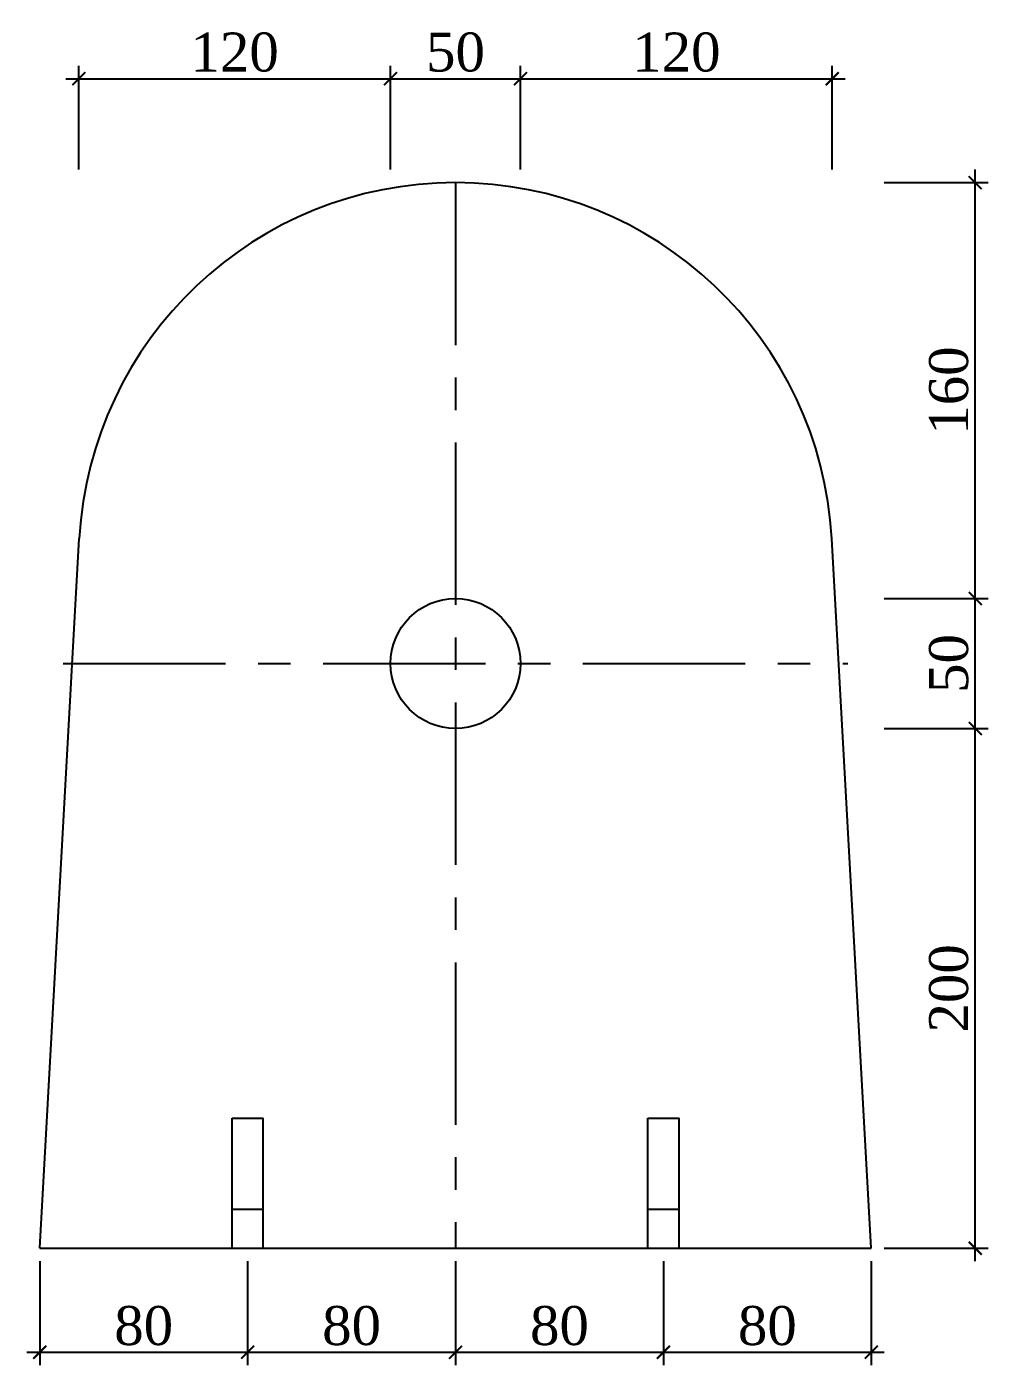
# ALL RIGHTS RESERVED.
# Model space of a CAD drawing. Extents: x -100 to 128588, y -900 to 48121.
# Drawn here: x -100 to 7300, y -900 to 9399 of the extents above; entities that cross this region are included whole.
import ezdxf

# ---------------------------------------------------------------- set-up
doc = ezdxf.new("R2010")
doc.units = 0
doc.header["$LTSCALE"] = 1000
doc.linetypes.add('CENTER', pattern=[2, 1.25, -0.25, 0.25, -0.25])
doc.layers.get('0').update_dxf_attribs({"linetype": 'CONTINUOUS'})
doc.layers.get('Defpoints').update_dxf_attribs({"linetype": 'CONTINUOUS'})
doc.styles.add('dd', font='times.ttf')
doc.dimstyles.get("Standard").update_dxf_attribs({"dimtxt": 0.18, "dimasz": 0.18, "dimexe": 0.18, "dimexo": 0.0625, "dimgap": 0.09, "dimtad": 0, "dimtih": 1, "dimtoh": 1, "dimdec": 4, "dimzin": 0, "dimdsep": 46, "dimtxsty": 'Standard', "dimcen": 0.09, "dimadec": 0, "dimazin": 0, "dimtfac": 1, "dimtdec": 4, "dimtofl": 0, "dimtmove": 0, "dimatfit": 3, "dimfxl": 1, "dimtolj": 1, "dimtzin": 0, "dimarcsym": 0})

# ---------------------------------------------------------------- blocks, each defined once
blk = doc.blocks.new('_ArchTick')
at = {"color": 0, "linetype": 'ByBlock', "const_width": 0.15}
blk.add_lwpolyline([(-0.5, -0.5), (0.5, 0.5)], dxfattribs=at)
blk = doc.blocks.new('*D165')
at = {"color": 0, "lineweight": -2, "transparency": 16777216}
for p, q in [((0, -100), (0, -900)), ((1600, -100), (1600, -900)), ((-100, -800), (1700, -800))]:
    blk.add_line(p, q, dxfattribs=at)
at = {"layer": 'Defpoints', "color": 0, "transparency": 16777216}
for p in [(0, 0), (1600, 0), (1600, -800)]:
    blk.add_point(p, dxfattribs=at)
at = {"color": 0, "lineweight": -2, "transparency": 16777216, "xscale": 100, "yscale": 100, "zscale": 100, "rotation": 180}
blk.add_blockref('_ArchTick', (0, -800), dxfattribs=at)
at = {"color": 0, "lineweight": -2, "transparency": 16777216, "xscale": 100, "yscale": 100, "zscale": 100}
blk.add_blockref('_ArchTick', (1600, -800), dxfattribs=at)
at = {"color": 0, "transparency": 16777216, "insert": (800, -597), "char_height": 300, "attachment_point": 5, "style": 'dd'}
blk.add_mtext('\\A1;80', dxfattribs=at)
blk = doc.blocks.new('*D166')
at = {"color": 0, "lineweight": -2, "transparency": 16777216}
for p, q in [((1600, -100), (1600, -900)), ((3200, -100), (3200, -900)), ((1500, -800), (3300, -800))]:
    blk.add_line(p, q, dxfattribs=at)
at = {"layer": 'Defpoints', "color": 0, "transparency": 16777216}
for p in [(1600, 0), (3200, 0), (3200, -800)]:
    blk.add_point(p, dxfattribs=at)
at = {"color": 0, "lineweight": -2, "transparency": 16777216, "xscale": 100, "yscale": 100, "zscale": 100, "rotation": 180}
blk.add_blockref('_ArchTick', (1600, -800), dxfattribs=at)
at = {"color": 0, "lineweight": -2, "transparency": 16777216, "xscale": 100, "yscale": 100, "zscale": 100}
blk.add_blockref('_ArchTick', (3200, -800), dxfattribs=at)
at = {"color": 0, "transparency": 16777216, "insert": (2400, -597), "char_height": 300, "attachment_point": 5, "style": 'dd'}
blk.add_mtext('\\A1;80', dxfattribs=at)
blk = doc.blocks.new('*D167')
at = {"color": 0, "lineweight": -2, "transparency": 16777216}
for p, q in [((3200, -100), (3200, -900)), ((4800, -100), (4800, -900)), ((3100, -800), (4900, -800))]:
    blk.add_line(p, q, dxfattribs=at)
at = {"layer": 'Defpoints', "color": 0, "transparency": 16777216}
for p in [(3200, 0), (4800, 0), (4800, -800)]:
    blk.add_point(p, dxfattribs=at)
at = {"color": 0, "lineweight": -2, "transparency": 16777216, "xscale": 100, "yscale": 100, "zscale": 100, "rotation": 180}
blk.add_blockref('_ArchTick', (3200, -800), dxfattribs=at)
at = {"color": 0, "lineweight": -2, "transparency": 16777216, "xscale": 100, "yscale": 100, "zscale": 100}
blk.add_blockref('_ArchTick', (4800, -800), dxfattribs=at)
at = {"color": 0, "transparency": 16777216, "insert": (4000, -597), "char_height": 300, "attachment_point": 5, "style": 'dd'}
blk.add_mtext('\\A1;80', dxfattribs=at)
blk = doc.blocks.new('*D168')
at = {"color": 0, "lineweight": -2, "transparency": 16777216}
for p, q in [((4800, -100), (4800, -900)), ((6400, -100), (6400, -900)), ((4700, -800), (6500, -800))]:
    blk.add_line(p, q, dxfattribs=at)
at = {"layer": 'Defpoints', "color": 0, "transparency": 16777216}
for p in [(4800, 0), (6400, 0), (6400, -800)]:
    blk.add_point(p, dxfattribs=at)
at = {"color": 0, "lineweight": -2, "transparency": 16777216, "xscale": 100, "yscale": 100, "zscale": 100, "rotation": 180}
blk.add_blockref('_ArchTick', (4800, -800), dxfattribs=at)
at = {"color": 0, "lineweight": -2, "transparency": 16777216, "xscale": 100, "yscale": 100, "zscale": 100}
blk.add_blockref('_ArchTick', (6400, -800), dxfattribs=at)
at = {"color": 0, "transparency": 16777216, "insert": (5600, -597), "char_height": 300, "attachment_point": 5, "style": 'dd'}
blk.add_mtext('\\A1;80', dxfattribs=at)
blk = doc.blocks.new('*D169')
at = {"color": 0, "lineweight": -2, "transparency": 16777216}
for p, q in [((7200, -100), (7200, 4100)), ((6500, 4000), (7300, 4000)), ((6500, 0), (7300, 0))]:
    blk.add_line(p, q, dxfattribs=at)
at = {"layer": 'Defpoints', "color": 0, "transparency": 16777216}
for p in [(6400, 4000), (7200, 4000), (6400, 0)]:
    blk.add_point(p, dxfattribs=at)
at = {"color": 0, "lineweight": -2, "transparency": 16777216, "xscale": 100, "yscale": 100, "zscale": 100}
for p, rotation in [((7200, 4000), 90), ((7200, 0), 270)]:
    blk.add_blockref('_ArchTick', p, dxfattribs=dict(at, rotation=rotation))
at = {"color": 0, "transparency": 16777216, "insert": (6997, 2000), "char_height": 300, "attachment_point": 5, "rotation": 90, "style": 'dd'}
blk.add_mtext('\\A1;200', dxfattribs=at)
blk = doc.blocks.new('*D170')
at = {"color": 0, "lineweight": -2, "transparency": 16777216}
for p, q in [((7200, 3900), (7200, 5100)), ((6500, 5000), (7300, 5000)), ((6500, 4000), (7300, 4000))]:
    blk.add_line(p, q, dxfattribs=at)
at = {"layer": 'Defpoints', "color": 0, "transparency": 16777216}
for p in [(6400, 5000), (7200, 5000), (6400, 4000)]:
    blk.add_point(p, dxfattribs=at)
at = {"color": 0, "lineweight": -2, "transparency": 16777216, "xscale": 100, "yscale": 100, "zscale": 100}
for p, rotation in [((7200, 5000), 90), ((7200, 4000), 270)]:
    blk.add_blockref('_ArchTick', p, dxfattribs=dict(at, rotation=rotation))
at = {"color": 0, "transparency": 16777216, "insert": (6997, 4500), "char_height": 300, "attachment_point": 5, "rotation": 90, "style": 'dd'}
blk.add_mtext('\\A1;50', dxfattribs=at)
blk = doc.blocks.new('*D171')
at = {"color": 0, "lineweight": -2, "transparency": 16777216}
for p, q in [((7200, 4900), (7200, 8300)), ((6500, 8200), (7300, 8200)), ((6500, 5000), (7300, 5000))]:
    blk.add_line(p, q, dxfattribs=at)
at = {"layer": 'Defpoints', "color": 0, "transparency": 16777216}
for p in [(6400, 8200), (7200, 8200), (6400, 5000)]:
    blk.add_point(p, dxfattribs=at)
at = {"color": 0, "lineweight": -2, "transparency": 16777216, "xscale": 100, "yscale": 100, "zscale": 100}
for p, rotation in [((7200, 8200), 90), ((7200, 5000), 270)]:
    blk.add_blockref('_ArchTick', p, dxfattribs=dict(at, rotation=rotation))
at = {"color": 0, "transparency": 16777216, "insert": (6997, 6600), "char_height": 300, "attachment_point": 5, "rotation": 90, "style": 'dd'}
blk.add_mtext('\\A1;160', dxfattribs=at)
blk = doc.blocks.new('*D172')
at = {"color": 0, "lineweight": -2, "transparency": 16777216}
for p, q in [((300, 8300), (300, 9100)), ((2700, 8300), (2700, 9100)), ((200, 9000), (2800, 9000))]:
    blk.add_line(p, q, dxfattribs=at)
at = {"layer": 'Defpoints', "color": 0, "transparency": 16777216}
for p in [(2700, 9000), (300, 8200), (2700, 8200)]:
    blk.add_point(p, dxfattribs=at)
at = {"color": 0, "lineweight": -2, "transparency": 16777216, "xscale": 100, "yscale": 100, "zscale": 100, "rotation": 180}
blk.add_blockref('_ArchTick', (300, 9000), dxfattribs=at)
at = {"color": 0, "lineweight": -2, "transparency": 16777216, "xscale": 100, "yscale": 100, "zscale": 100}
blk.add_blockref('_ArchTick', (2700, 9000), dxfattribs=at)
at = {"color": 0, "transparency": 16777216, "insert": (1500, 9203), "char_height": 300, "attachment_point": 5, "style": 'dd'}
blk.add_mtext('\\A1;120', dxfattribs=at)
blk = doc.blocks.new('*D173')
at = {"color": 0, "lineweight": -2, "transparency": 16777216}
for p, q in [((2700, 8300), (2700, 9100)), ((3700, 8300), (3700, 9100)), ((2600, 9000), (3800, 9000))]:
    blk.add_line(p, q, dxfattribs=at)
at = {"layer": 'Defpoints', "color": 0, "transparency": 16777216}
for p in [(3700, 9000), (2700, 8200), (3700, 8200)]:
    blk.add_point(p, dxfattribs=at)
at = {"color": 0, "lineweight": -2, "transparency": 16777216, "xscale": 100, "yscale": 100, "zscale": 100, "rotation": 180}
blk.add_blockref('_ArchTick', (2700, 9000), dxfattribs=at)
at = {"color": 0, "lineweight": -2, "transparency": 16777216, "xscale": 100, "yscale": 100, "zscale": 100}
blk.add_blockref('_ArchTick', (3700, 9000), dxfattribs=at)
at = {"color": 0, "transparency": 16777216, "insert": (3200, 9203), "char_height": 300, "attachment_point": 5, "style": 'dd'}
blk.add_mtext('\\A1;50', dxfattribs=at)
blk = doc.blocks.new('*D174')
at = {"color": 0, "lineweight": -2, "transparency": 16777216}
for p, q in [((3700, 8300), (3700, 9100)), ((6100, 8300), (6100, 9100)), ((3600, 9000), (6200, 9000))]:
    blk.add_line(p, q, dxfattribs=at)
at = {"layer": 'Defpoints', "color": 0, "transparency": 16777216}
for p in [(6100, 9000), (3700, 8200), (6100, 8200)]:
    blk.add_point(p, dxfattribs=at)
at = {"color": 0, "lineweight": -2, "transparency": 16777216, "xscale": 100, "yscale": 100, "zscale": 100, "rotation": 180}
blk.add_blockref('_ArchTick', (3700, 9000), dxfattribs=at)
at = {"color": 0, "lineweight": -2, "transparency": 16777216, "xscale": 100, "yscale": 100, "zscale": 100}
blk.add_blockref('_ArchTick', (6100, 9000), dxfattribs=at)
at = {"color": 0, "transparency": 16777216, "insert": (4900, 9203), "char_height": 300, "attachment_point": 5, "style": 'dd'}
blk.add_mtext('\\A1;120', dxfattribs=at)

msp = doc.modelspace()

# ---------------------------------------------------------------- linework, layer by layer
at = {"linetype": 'CENTER'}
for p, q in [((3200, 8200), (3200, 0)), ((180, 4500), (6220, 4500))]:
    msp.add_line(p, q, dxfattribs=at)
for p, q in [((0, 0), (304.49685, 5461.43586)), ((6400, 0), (6095.50315, 5461.43586)), ((1480, 0), (1480, 1000)), ((1480, 1000), (1720, 1000)), ((1720, 0), (1720, 1000)), ((4680, 0), (4680, 1000)), ((4680, 1000), (4920, 1000)), ((4920, 0), (4920, 1000)), ((1480, 300), (1720, 300)), ((4680, 300), (4920, 300)), ((0, 0), (6400, 0))]:
    msp.add_line(p, q)
msp.add_circle((3200, 4500), 500)
msp.add_arc((3200, 5300), 2900, 3.191164621, 176.808835379)

# ---------------------------------------------------------------- dimensions: what is measured, and where the dimension line sits
for p1, p2, distance, text, override, picture, middle in [((300, 8200), (2700, 8200), 800, '120', {"dimtxt": 300, "dimasz": 100, "dimexe": 100, "dimexo": 100, "dimgap": 50, "dimtad": 1, "dimjust": 0, "dimtih": 1, "dimtxsty": 'dd', "dimblk1": 'ArchTick', "dimblk2": 'ArchTick', "dimsah": 1, "dimdle": 100}, '*D172', (1500, 9202.59553)), ((2700, 8200), (3700, 8200), 800, '50', {"dimtxt": 300, "dimasz": 100, "dimexe": 100, "dimexo": 100, "dimgap": 50, "dimtad": 1, "dimjust": 0, "dimtih": 1, "dimtxsty": 'dd', "dimblk1": 'ArchTick', "dimblk2": 'ArchTick', "dimsah": 1, "dimdle": 100}, '*D173', (3200, 9202.59553)), ((3700, 8200), (6100, 8200), 800, '120', {"dimtxt": 300, "dimasz": 100, "dimexe": 100, "dimexo": 100, "dimgap": 50, "dimtad": 1, "dimjust": 0, "dimtih": 1, "dimtxsty": 'dd', "dimblk1": 'ArchTick', "dimblk2": 'ArchTick', "dimsah": 1, "dimdle": 100}, '*D174', (4900, 9202.59553)), ((6400, 5000), (6400, 8200), -800, '160', {"dimtxt": 300, "dimasz": 100, "dimexe": 100, "dimexo": 100, "dimgap": 50, "dimtad": 1, "dimjust": 0, "dimtih": 0, "dimtxsty": 'dd', "dimblk1": 'ArchTick', "dimblk2": 'ArchTick', "dimsah": 1, "dimdle": 100}, '*D171', (6997.40447, 6600)), ((6400, 4000), (6400, 5000), -800, '50', {"dimtxt": 300, "dimasz": 100, "dimexe": 100, "dimexo": 100, "dimgap": 50, "dimtad": 1, "dimjust": 0, "dimtih": 0, "dimtxsty": 'dd', "dimblk1": 'ArchTick', "dimblk2": 'ArchTick', "dimsah": 1, "dimdle": 100}, '*D170', (6997.40447, 4500)), ((6400, 0), (6400, 4000), -800, '200', {"dimtxt": 300, "dimasz": 100, "dimexe": 100, "dimexo": 100, "dimgap": 50, "dimtad": 1, "dimjust": 0, "dimtih": 0, "dimtxsty": 'dd', "dimblk1": 'ArchTick', "dimblk2": 'ArchTick', "dimsah": 1, "dimdle": 100}, '*D169', (6997.40447, 2000)), ((0, 0), (1600, 0), -800, '80', {"dimtxt": 300, "dimasz": 100, "dimexe": 100, "dimexo": 100, "dimgap": 50, "dimtad": 1, "dimjust": 0, "dimtih": 0, "dimtxsty": 'dd', "dimblk1": 'ArchTick', "dimblk2": 'ArchTick', "dimsah": 1, "dimdle": 100}, '*D165', (800, -597.40447)), ((1600, 0), (3200, 0), -800, '80', {"dimtxt": 300, "dimasz": 100, "dimexe": 100, "dimexo": 100, "dimgap": 50, "dimtad": 1, "dimjust": 0, "dimtih": 0, "dimtxsty": 'dd', "dimblk1": 'ArchTick', "dimblk2": 'ArchTick', "dimsah": 1, "dimdle": 100}, '*D166', (2400, -597.40447)), ((3200, 0), (4800, 0), -800, '80', {"dimtxt": 300, "dimasz": 100, "dimexe": 100, "dimexo": 100, "dimgap": 50, "dimtad": 1, "dimjust": 0, "dimtih": 0, "dimtxsty": 'dd', "dimblk1": 'ArchTick', "dimblk2": 'ArchTick', "dimsah": 1, "dimdle": 100}, '*D167', (4000, -597.40447)), ((4800, 0), (6400, 0), -800, '80', {"dimtxt": 300, "dimasz": 100, "dimexe": 100, "dimexo": 100, "dimgap": 50, "dimtad": 1, "dimjust": 0, "dimtih": 0, "dimtxsty": 'dd', "dimblk1": 'ArchTick', "dimblk2": 'ArchTick', "dimsah": 1, "dimdle": 100}, '*D168', (5600, -597.40447))]:
    dim = msp.add_aligned_dim(p1=p1, p2=p2, distance=distance, text=text, dimstyle='Standard', override=override)
    dim.commit()
    dim.dimension.update_dxf_attribs({"geometry": picture, "text_midpoint": middle})

doc.saveas('drawing.dxf')
